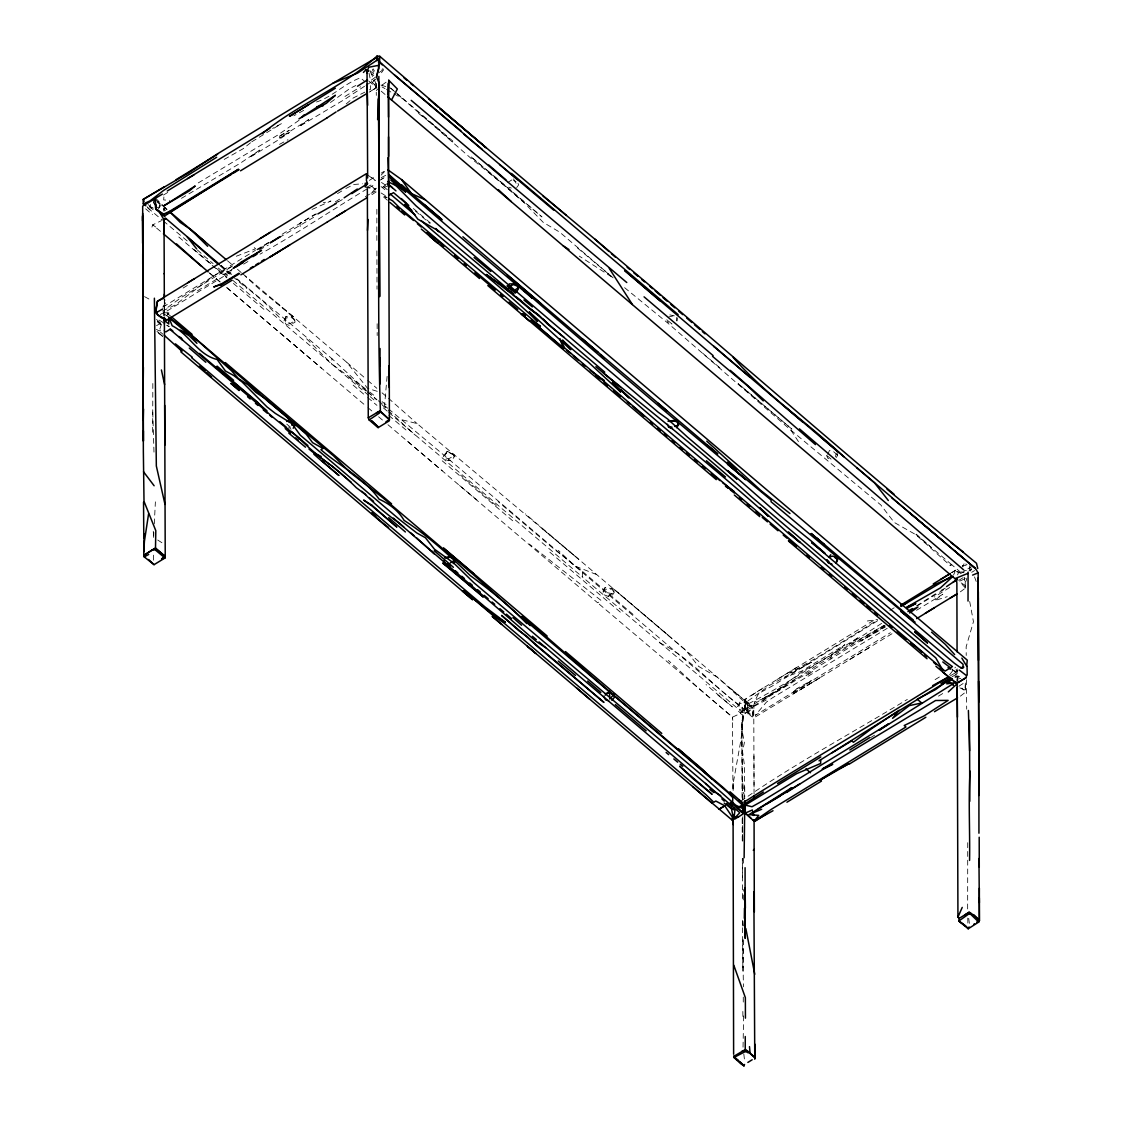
<?xml version="1.0" encoding="UTF-8"?>
<svg xmlns="http://www.w3.org/2000/svg" width="1122" height="1122" viewBox="0 0 1122 1122"><rect width="100%" height="100%" fill="white"/><g stroke="black" fill="none" stroke-linecap="round" stroke-linejoin="round"><path stroke-width="0.75" stroke-dasharray="5 3.75" d="M733.143 790.421L733.157 783.479L740.955 739.931L744.307 710.016C625.95 610.059 508.252 508.434 388.983 409.25M152.662 432.25L152.844 381.803M448.52 460.693L448.534 458.926L454.536 455.364L449.445 452.643L445.364 453.597L443.4 456.345L444.705 459.291L448.52 460.693L452.615 459.754L454.536 455.364L447.313 451.254L445.364 453.597M153.504 560.159L153.546 553.16M743.255 899.97L743.325 889.494M754.054 793.955L753.774 710.03L752.624 707.239L525.348 513.862M742.708 799.341L742.203 753.086L744.391 742.638L742.021 730.212L741.838 722.414L743.03 715.261L752.624 707.239M967.725 842.706L967.655 910.068M744.096 798.78L744.643 766.649L740.955 739.931M376.866 209.267L376.852 240.417M792.791 694.083L821.206 676.959L753.774 717.912C747.238 714.111 742.736 706.93 744.91 699.258L876.142 618.825M368.829 395.505L331.705 363.963L331.916 358.647L237.008 278.901M153.63 537.438L153.882 532.347M154.289 523.876L155.383 501.857M885.132 625.739L742.61 712.722L582.276 576.862L582.542 571.477L553.777 548.896L498.084 501.59M743.283 997.065L743.255 1005.214M742.315 799.523L742.021 730.212L743.03 715.261L738.514 711.306M877.474 620.845L772.623 685.808L758.809 693.41C754.377 700.661 751.628 709.469 753.774 717.912L752.624 716.004L752.119 707.351L745.26 702.456L744.685 699.974L747.112 698.431M163.896 196.953L163.672 199.94L169.731 200.319M676.987 320.99L677.239 317.975M387.104 376.375L384.537 405.533L387.006 409.306M163.994 209.66L164.275 206.686M830.897 659.091L831.248 655.472L844.866 644.701L801.487 671.222L784.573 677.45M741.923 725.71L743.03 715.261L737.547 711.572M743.044 1047.149L743.662 1013.068M970.039 564.969L969.394 570.691L964.654 570.397M150.418 204.527L150.096 207.388L153.91 210.375L148.791 206.027L153.349 208.187M285.942 316.516L285.283 322.182L290.177 323.613L294.932 320.724L291.033 315.801L285.942 316.516L283.964 320.878L286.068 324.37L289.083 325.24L294.946 322.309L294.932 320.724M957.543 574.927L958.539 572.557L955.523 571.126L960.067 572.893L955.635 570.214L953.532 575.109M970.754 571.042L971.105 567.956L966.238 565.165L962.157 566.119L964.064 563.777L967.052 564.38M376.459 85.426L375.744 88.119L369.166 92.144M835.581 456.92L835.974 454.186M742.89 710.801L746.06 708.739L747.547 702.554L739.819 702.12L737.771 706.453L738.458 708.753L742.89 710.801L747.743 709.286L747.547 702.554M608.138 596.315L612.149 593.65L613.369 588.713L605.038 587.605L603.019 591.967L604.323 594.912L608.138 596.315L612.233 595.375L614.197 592.612L613.369 588.713M368.703 80.966L376.179 87.39L374.846 84.963L375.547 82.355M796.466 678.263L746.537 708.557L746.004 710.507L752.624 716.004M965.93 581.308L966.884 578.153M151.947 227.093L152.676 224.863L161.512 220.627M965.481 588.012L960.264 582.374L965.215 585.389L965.481 588.012L960.025 592.107M164.275 209.884L165.144 207.36M827.84 454.536L829.382 450.511L833.576 451.072M962.774 566.989L964.064 563.777M605.038 587.605L603.271 591.953L612.149 593.65M744.91 708.613L744.896 705.556L746.467 702.035L769.916 685.163L811.515 662.246L789.762 673.018L820.308 655.599L877.684 619.863M956.926 680.353L957.697 677.197L959.184 676.594L956.281 674.392L952.227 676.65M958.917 686.243L965.439 682.036L964.934 690.282L959.913 687.856M836.367 457.51L837.657 455.153L836.367 451.437M447.313 451.254L444.088 457.047L448.534 458.926M365.183 186.911L375.351 189.338L376.122 188.131M747.603 713.83L750.029 710.156L753.774 710.03M157.992 209.435L159.955 206.672L157.767 201.609L154.415 199.071M381.48 72.748L383.458 69.999L382.139 67.054L382.125 70.462L377.399 73.701M283.964 320.878L285.928 318.129L290.023 317.175L293.838 318.592L294.946 322.309M516.667 187.612L518.63 184.864L517.326 181.918M603.019 591.967L604.982 589.218L612.093 589.134L614.197 592.612M949.535 674.897L955.495 667.141M166.855 315.562L168.987 312.982L165.509 311.93L233.278 270.486M299.083 120.278L277.877 134.991L195.046 184.835M381.157 175.144L385.688 170.376L381.242 173.097M365.309 196.757L371.003 193.279L376.179 188.201M375.786 79.087L370.625 84.136L370.639 89.255L366.319 91.415M379.881 87.151L376.613 90.237L376.81 93.098M346.207 103.925L353.374 97.895L364.888 92.13M250.543 142.775L243.194 148.693L222.226 160.516M303.711 110.391L293.81 115.79M386.277 184.415L381.396 188.173L388.464 185.831M783.563 686.145L777.63 690.703L763.044 698.459M744.307 710.016L738.809 714.195L732.456 717.168L697.898 687.548L668.403 660.465M763.17 700.423L801.907 671.854L884.346 625.305M965.579 688.964L963.994 690.156L959.647 685.794M376.151 191.932L370.849 195.34M386.08 82.201L382.069 85.09L385.127 84.332M375.421 77.222L370.541 80.686L368.661 71.373M740.815 801.192C794.264 763.956 851.724 733.213 907.319 699.427M751.614 695.416L763.128 687.968M916.59 605.88L938.048 592.15M163.041 307.021L255.409 250.318M260.262 248.495L268.887 242.618M887.207 628.334L772.693 697.674L766.396 702.134L755.274 715.345L890.391 632.724M960.39 696.145L965.635 692.078L965.439 682.036M162.9 307.007L165.761 305.142M596.595 574.562L575.081 566.077L558.293 550.383M257.541 249.897L268.915 242.506M160.194 314.511L165.327 311.776L172.045 317.302M960.516 573.651L970.684 567.045M968.931 570.986L971.722 569.177M364.566 86.254L345.001 99.171L299.153 126.562L308.662 119.605L279.462 137.992L289.378 132.536L279.462 139.24L249.925 157.304L259.631 150.124L240.571 163.027L178.973 199.828M365.968 85.356L374.383 79.985M949.773 587.479L934.289 597.044M197.472 290.78L216.897 279.027M777.167 679.483L796.48 667.576M232.016 269.546L223.993 274.553L232.086 269.743M507.649 182.563L512.039 179.815M951.751 572.641L955.635 570.214L952.901 571.897M917.095 605.95L945.748 588.447M805.961 675.71L813.057 671.279L805.877 675.556M279.378 136.435L289.252 130.292L279.294 136.281M799.467 690.254L813.169 681.727M344.945 96.478L360.625 86.759M282.141 234.232L315.422 213.965M958.721 580.397L963.055 577.704M971.694 572.332L974.583 570.551M951.666 572.655L955.635 570.214M378.956 180.81L386.164 176.392M163.517 195.032L167.781 192.423M183.096 288.045L188.973 284.441M337.498 193.615L344.468 189.352M369.376 180.347L375.309 176.715M335.352 201.778L342.462 197.43M231.09 267.036L181.455 297.386L167.893 307.246L163.265 306.068L166.715 301.467L163.882 299.069M279.14 237.654L316.755 215.48M334.314 203.909L341.509 199.52M243.67 264.133L249.603 260.5M889.914 610.396L894.164 607.801M884.501 626.679L860.798 641.167L885.567 626.847M916.548 610.298L942.803 594.253L934.458 600.635L947.234 596.666M813.043 681.966L892.958 633.131M935.103 679.609L942.382 675.163M870.321 737.813L876.156 734.237M938.455 696.145L944.303 692.569M156.561 325.675L162.199 322.224L159.128 330.99L163.041 334.314M868.835 647.871L848.877 659.974M370.498 91.303L375.744 88.119M381.452 179.239L384.047 177.697M950.488 675.739L957.837 671.377M256.854 249.435L271.762 240.669M766.312 699.96L752.119 707.351M884.024 625.445L818.794 664.266L778.261 690.591L764.517 698.263L754.447 701.895M251.777 141.793L281.524 123.602L272.59 128.427M367.104 188.889C331.242 210.459 296.46 233.895 259.995 254.161M368.619 188.033L376.151 183.713M316.656 213.895L299.953 223.208L300.205 226.981M337.904 202.058L342.462 199.52M279.49 144.359L287.989 139.717M881.612 623.411L849.27 644.252L859.214 636.931C821.584 660.423 784.474 685.766 744.896 705.556L744.559 705.079M387.974 424.733L597.577 602.752L601.378 600.691L529.261 544.03M316.488 102.004C333.08 96.562 344.286 83.533 360.485 77.839L364.468 81.219M259.336 249.883L268.298 245.115M366.894 187.164L370.947 185.018M330.415 102.523L350.078 88.372L355.828 85.51M232.703 265.886L213.475 275.956L175.004 305.086L161.035 311.692M959.689 581.126L965.215 578.657L965.243 588.727L965.215 585.389M940.923 590.382L946.155 587.676M955.117 672.092L957.992 670.605M345.857 188.51L353.767 184.471L362.448 183.812M381.242 177.599L385.842 175.27M371.003 193.279L376.459 190.544M312.042 209.449L330.934 201.048L323.276 202.745M156.224 208.117L159.955 206.672L158.567 204.358M236.293 256.237L255.62 248.789L252.141 245.816M624.603 287.681L667.324 322.673L790.884 430.133L880.826 504.984L894.22 522.431L915.566 534.507L949.941 565.278L951.793 564.759L961.792 573.258M949.941 565.278L951.484 564.871M668.852 316.923L672.948 315.969M744.545 713.101L748.921 712.161M867.32 620.999L877.166 619.568M959.184 676.594L954.794 676.987L960.783 678.628M744.896 705.556L745.274 708.557L754.349 707.94M742.455 877.586L742.469 858.512M952.059 669.946L958.384 672.401M742.666 940.026L743.409 986.813M746.06 708.739L739.16 707.687L737.771 706.453L739.735 703.704L743.816 702.751L747.631 704.167M669.82 314.903L674.35 315.843M402.377 419.894L417.061 423.569L578.91 559.415M377.244 391.34L367.595 388.352L346.782 362.308L242.464 273.53M380.989 85.062L390.821 88.231L452.811 141.035M513.511 180.502L516.05 181.441M508.771 187.15L511.309 188.089M961.498 571.813L964.036 572.753M387.216 197.486L384.537 196.476L387.216 198.454M449.445 452.643L454.536 455.364M144.528 296.629L152.115 300.738M166.533 325.212L169.226 326.698L166.799 325.043M659.61 642.808C691.545 658.291 713.578 687.323 742.455 707.337L742.61 712.722M382.041 86.927L385.028 88.638M386.529 89.508L392.49 92.944M393.99 93.799L402.938 98.96L471.128 158.44L506.232 186.715L524.058 202.605L543.23 222.366L559.752 232.184L613.159 277.863L579.303 256.139M156.407 329.335L159.128 330.99L161.778 329.377L165.846 331.874M159.086 320.065L163.167 322.561M381.115 192.97L386.964 196.659M157.697 540.033L163.125 543.497M381.466 182.465L385.407 185.004M155.663 226.981L152.676 224.863L160.797 231.581M168.735 317.077L162.62 312.926L166.617 312.743L169.015 315.128M232.815 280.346L331.705 363.963L368.381 390.975M367.82 175.074L375.309 180.516L370.933 176.785M744.685 699.974L753.816 706.678M371.733 73.982L373.808 75.497M418.492 113.364L434.887 126.099L452.825 142.073M369.741 392.041L376.613 397.398M382.097 401.676L387.595 405.968M164.611 207.64L167.024 209.548M952.143 669.105L957.893 674.785L957.908 680.788M348.816 377.273L366.221 391.129M367.567 392.195L376.936 399.656M378.282 400.722L387.651 408.184M369.727 70.574L374.425 74.318M577.493 248.004L613.159 277.863M381.087 186.575L387.609 191.848M293.459 316.839L259.126 288.943L245.059 276.054M157.361 321.355L160.783 324.146M717.856 695.037L732.343 706.888L706.033 684.546M286.755 424.144L292.071 428.52M668.249 320.92L672.008 324.02L668.193 322.617L666.889 319.672M387.258 189.66L381.185 184.499M148.118 204.583L153.405 208.93M147.753 207.893L161.919 219.786M163.237 220.88L188.328 241.875M459.529 485.489L477.285 500.23M542.838 529.205L578.742 559.401M729.931 714.896L597.577 602.752M951.793 564.759L915.903 534.381M166.813 209.267L157.725 201.623L162.269 205.677M193.671 249.21L215.045 267.19M216.392 268.312L228.411 278.424M496.233 505.559L460.609 475.181M407.749 441.465L442.278 470.833M219.66 265.479L231.314 275.325M232.605 276.419L246.854 288.466M388.703 412.405L582.276 576.862M388.801 415.435L406.613 430.497M209.519 272.997L220.122 281.959M226.756 287.555L366.642 406.571M374.846 84.963L369.026 79.325M375.351 189.338L369.503 184.387M157.431 202.072L163.251 207.949L163.854 211.146L166.729 209.463L166.729 207.542M209.562 273.053L220.221 282.071M226.896 287.723L304.399 353.739M833.646 451.731L837.657 455.153M702.695 353.22L720.548 368.381M413.345 208.482L431.69 224.063M415.35 211.048L429.782 223.306M668.053 635.108L614.491 589.681L685.851 650.311L698.543 666.356L717.8 677.464L748.711 705.99L750.772 705.514L729.959 687.968M382.055 392.826L387.16 397.16M388.436 398.24L417.061 423.569M582.542 571.477L635.837 616.763M221.258 265.507L231.763 274.427M220.613 265.325L229.954 273.263M236.588 278.901L264.441 302.561L280.388 318.353M370.148 396.627L376.782 402.265M383.401 407.889L387.385 411.269M203.881 255.76L213.082 263.586M218.341 268.046L227.556 275.872M145.622 208.818L152.536 214.695M178.805 237.023L226.798 277.807M233.404 283.417L264.133 309.518M353.178 385.183L366.375 396.389M367.693 397.511L376.922 405.351M442.222 460.833L513.441 521.435M620.326 612.149L549.121 551.575M286.895 338.704L321.453 368.156M387.342 200.193L381.256 195.004M227.457 260.725L232.464 264.974M237.457 269.238L243.783 274.89M367.974 407.707L373.303 412.237M378.633 416.781L382.63 420.189M381.242 91.205L385.098 94.5M488.365 171.834L524.058 202.605M156.968 331.411L162.269 335.969M346.782 362.308L366.375 379.264M367.693 380.386L376.838 388.31M275.409 301.664L292.982 316.909M827.321 455.869L831.626 459.641L827.812 458.239L826.507 455.294M156.505 319.433L162.62 324.819M916.253 534.184L930.951 547.157M390.821 88.231L402.938 98.96M197.402 249.982L202.577 254.61M366.431 390.498L331.916 358.647M367.707 391.662L376.655 399.853M381.775 404.537L386.88 409.221M388.156 410.4L415 434.971M157.304 321.691L160.67 324.791M288.592 426.963L291.075 429.291M155.579 198.201L163.041 205.466M306.629 338.788L331.705 363.963M147.038 206.672L150.011 209.898M955.986 669.525L957.585 671.447M965.215 578.657L964.177 577.353L965.215 583.903M790.884 430.133L799.13 442.615M513.497 178.903L517.41 185.425M373.135 68.835L374.468 71.093M370.428 72.004L378.661 89.003M746.537 708.557L749.173 714.181M372.28 69.354L373.584 72.299M453.26 454.059L454.578 456.991M974.527 576.904L976.196 581.448M163.237 311.537L164.808 316.025M969.688 601.504L973.447 621.7L966.154 646.805L966.224 655.472M968.735 918.385L969.815 926.716M743.816 1053.979L744.784 1062.506M732.806 720.408L732.456 717.168L732.975 791.627M742.848 920.91L743.662 929.339M742.876 783.591L743.62 793.577M153.265 531.225L153.532 535.881M742.778 841.037L742.54 816.816M743.325 858.148L743.606 866.703M152.746 412.139L153.995 452.447M742.021 730.212L742.147 736.2M376.066 83.491L376.319 95.384M676.762 317.372L676.818 320.794M967.781 918.091L967.921 926.099M742.848 1011.441L742.946 1019.786M966.435 679.736L966.687 709.202M163.812 311.958L163.63 315.899M745.274 708.557L745.26 702.456M164.317 298.761L164.373 313.908L164.345 299.097M957.122 668.768L957.164 680.563M753.97 755.919L754.04 787.013M744.713 786.859L744.756 797.307M743.69 939.773L742.862 971.245L742.54 920.938M742.427 816.844L742.512 841.135M742.694 920.952L742.722 929.619M741.838 722.414L742.105 799.285M742.175 818.513L742.259 841.177M742.315 858.526L742.526 900.139M376.894 250.865L377.02 289.195M377.146 323.753L377.188 335.534M956.084 672.232L956.084 678.403M733.157 783.479L733.157 790.323M797.097 688.487L791.809 693.27L798.583 689.75L811.332 680.591L797.097 688.487M791.837 429.081L738.22 383.668L791.837 429.081M488.505 171.357L470.567 156.407L541.968 216.925L488.505 171.357M162.438 336.179L157.361 331.902L162.592 336.334"/><path stroke-width="1.5" d="M152.143 549.934L155.495 548.167L165.229 556.372L164.99 557.985L154.051 564.675L144.247 556.905L143.742 555.376L152.143 549.934L154.892 549.612L155.495 548.167L155.804 530.678L144.009 501.352L143.35 451.212L142.676 206.097L154.415 199.071L153.672 202.9M164.373 323.921L164.373 318.914M164.107 557.424L165.229 556.624L164.387 317.372M979.366 888.217L979.282 920.152L978.735 922.06L968.202 928.792L958.833 921.008L959.128 918.413L957.936 917.123L957.178 682.246M978.482 660.395L978.342 591.771M978.847 733.171L978.945 833.211M163.966 232.198L164.008 219.842L158.959 211.076M380.021 384.033L380.106 366.207M733.073 814.768L733.62 1054.217M753.858 891.766L754.769 1059.28M142.62 243.334L142.522 215.845M388.535 136.87L389.404 419.656L389.306 420.806L378.142 427.622L369.124 419.951L368.268 417.777L367.343 188.706M755.12 1044.344L755.064 1057.99L745.527 1049.379L733.676 1056.433L743.03 1064.666M142.592 220.908L142.62 216.504M380.049 348.535L379.951 366.081L379.741 357.666M745.26 918.217L745.148 938.385L745.078 867.699M378.829 99.227L378.97 82.593L379.629 296.657L378.857 76.422M978.903 764.32L978.146 572.837L975.397 568.475L892.228 498.07L975.397 568.475L971.582 565.348M143.265 377.904L143.378 367.357M969.562 860.448C970.067 830.659 968.3 800.94 970.081 771.137M744.335 918.301L744.475 908.147M724.223 803.128L731.432 808.696L733.143 816.802L734.98 818.976L742.582 814.334L743.325 808.443L741.923 802.258L729.959 791.711M743.956 807.237L744.04 802.16M165.229 556.624L155.495 548.167L143.742 555.376L144.191 533.749M143.237 420.091L143.518 409.039M460.946 130.909L392.42 73.211L379.615 61.794L379.755 56.296L377.006 56.1C342.939 87.586 297.933 103.883 262.296 133.7M377.637 119.633L378.899 90.251M744.124 857.727L744.77 800.799M967.192 675.107L967.052 666.117M732.498 804.516L732.792 797.63L728.192 792.763L528.097 622.752L526.751 623.58C509.486 605.81 490.216 590.186 470.258 575.572C449.599 555.572 428.267 536.007 404.06 520.356A63.393 45.679 -0.2 0 0 379.11 499.164C364.173 478.07 340.078 466.359 320.92 449.726L322.968 448.463L312.603 442.657L306.348 434.34L282.001 412.784L265.367 398.661L255.816 392.363L248.144 384.902L238.495 378.647L231.525 370.765L191.063 334.791L182.129 328.802L169.913 318.424M143.84 551.758L144.415 541.337L148.581 513.876M367.483 230.389L368.086 219.491M734.812 1055.592L733.956 1057.471L740.66 1063.656L743.97 1065.9L744.545 1064.469M935.93 666.3L956.098 683.032L955.748 682.414L958.693 682.176L966.28 677.534L966.463 675.612L959.254 670.03M144.486 554.619L144.247 556.905L148.693 554.45M145.776 205.747L143.251 203.895L143.209 199.407L188.187 173.083L217.093 154.093L332.883 83.28L357.609 73.056L376.543 60.518L377.006 56.1L379.615 61.794M763.409 792.02L745.26 803.562L745.288 813.071L754.054 821.22L773.016 810.729M378.773 82.341L376.529 76.857L379.194 65.202L378.451 61.682L382.265 64.866M388.226 95.075L388.745 80.265L397.356 88.975L391.536 99.998L954.962 578.657L956.505 580.186L956.87 583.258L957.066 651.84M388.745 80.265L388.577 156.421M820.659 759.622L820.673 763.465L796.69 773.647L745.246 805.105L744.728 807.545L745.26 803.562M492.376 616.539L732.259 820.196L733.143 816.802L732.217 818.373M376.529 76.857L378.829 68.554L378.366 65.777M322.07 461.423L313.837 454.186M742.582 814.334L743.325 806.914L742.554 805.512L738.627 806.788M968.02 601.069L968.09 572.178M957.936 917.123L962.227 907.403M966.715 926.744L958.833 921.008L970.558 912.747L969.015 912.34L965.018 914.809M233.642 380.316L217.051 366.109M532.361 306.909L523.946 299.995M587.633 681.082L600.845 692.428M927.403 642.962L914.949 631.84M291.804 425.182L294.287 421.592M293.151 428.239L295.114 425.49L293.81 422.545L287.821 421.325M516.485 291.664L518.448 288.915L517.144 285.97L513.329 284.553L508.939 286.755M676.552 427.664L678.515 424.915L677.632 421.872M732.259 820.196L734.054 817.672L734.952 810.154L731.432 808.696L734.321 807.938M365.183 186.911L367.497 183.699L366.445 180.572L366.459 173.644L335.744 192.241M405.393 531.968L388.703 517.677M828.835 557.269L830.785 554.717M978.945 858.526L979.478 920.587L976.967 922.326M754.054 821.22L758.71 815.371L748.977 814.628L791.739 787.658L786.522 792.511L822.833 769.468L832.748 764.236L822.272 768.991L935.608 700.493L948.132 700.38L924.065 715.906L904.206 725.513L905.945 726.986L771.221 809.383L754.054 821.22L753.297 819.691L754.98 821.304L766.789 813.688M957.725 683.2L948.314 691.909M753.297 850.336L754.124 849.396L754.082 819.944M453.26 563.623L455.181 561.491L453.863 558.546L450.048 557.143L445.967 558.083M611.841 700.24L614.716 697.043L613.411 694.097L609.597 692.695L605.501 693.634M609.737 698.964L614.449 693.915M302.211 116.969L304.286 114.767M363.416 72.453L366.095 69.62L368.661 71.373M521.576 625.249L512.922 617.605M605.067 695.233L608.447 692.134M952.143 678.894L946.716 683.817L954.682 682.793L879.269 730.17L888.778 723.732L763.353 800.435L751.992 806.746L745.246 805.105M286.727 421.465L288.901 419.6M357.301 189.043L344.131 197.823M952.971 582.444L957.557 579.148L946.533 586.596M909.577 613.005L917.992 607.016L907.936 611.616M832.131 752.806L851.738 740.829L853.407 742.259L871.598 728.683L899.129 710.296L892.565 718.318L909.325 705.612L921.695 702.989L917.249 699.216L935.566 689.553L947.767 680.549L953.391 685.318M357.525 86.212L367.455 79.9M219.281 264.189L165.916 218.51L164.008 219.842L164.261 273.95M369.124 419.951L379.559 412.966L380.4 411.283C376.964 307.232 380.007 203.054 378.268 98.904M165.229 556.372L161.638 558.77L164.99 557.985L154.892 549.612M261.426 261.356L264.245 259.477M327.077 117.824L336.109 111.919M166.575 214.007L231.805 174.162M351.761 193.643L367.497 183.699L365.225 183.209L365.393 184.92M280.079 236.56L270.192 242.815L280.121 236.868M385.94 421.788L389.404 419.656L379.699 410.975L368.268 417.777M777.518 783.507L820.813 756.943M959.128 918.413L969.015 912.34L973.812 915.061L979.478 920.587M744.377 801.851C811.655 759.678 880.293 719.735 947.557 677.478L932.648 685.612M758.262 808.934L799.804 783.871M216.672 157.234L163.658 190.389L149.955 200.936L143.251 203.895M289.658 116.295L335.38 88.217M949.17 574.254L933.238 583.945M779.916 795.891L786.887 791.529M973.798 924.276L974.499 923.827M317.891 213.881L336.277 203.461M849.803 750.001L869.578 737.701M941.035 683.508L950.867 677.408M176.042 179.716L217.612 154.191M232.058 280.234L166.869 319.98L161.736 317.961L157.599 314.847L155.832 310.177L157.431 301.285L194.443 278.663M747.855 1062.436L752.175 1059.771M289.462 116.337L308.48 104.781M289.728 244.919L269.743 257.162L279.785 251.062M450.329 562.893L455.167 559.906M950.348 573.468L940.587 579.443M966.28 677.534L958.693 682.176M260.304 238.411L270.22 232.324M366.894 197.781L327.329 221.946M786.929 802.216L806.283 790.351M164.513 186.673L143.209 199.407L144.163 201.315M269.813 128.315L167.29 191.006M233.25 173.279L239.056 169.731M240.529 170.81L327.021 117.908M187.879 282.716L335.66 192.479M252.885 256.686L257.05 254.133M220.305 285.437L239.477 273.712L238.832 273.263L221.974 283.571L213.727 286.966L222.535 284.048M250.304 268.228L253.081 266.531M255.858 264.834L258.621 263.137M240.879 274.834L327.414 221.932M165.846 331.874L169.955 329.363L264.82 409.965C275.465 420.035 287.442 428.38 298.662 437.846A320.668 231.483 -0.4 0 0 331.916 466.107A320.668 231.483 -0.4 0 1 356.263 487.649L365.169 494.353A320.668 231.483 -0.4 0 0 398.422 522.614L535.867 641.209L545.629 647.689M389.096 195.34L393.499 192.647L405.715 203.026L417.861 219.183L438.478 230.866L513.96 294.034L486.373 274.469L521.618 301.509M515.783 289.42L518.098 288.003M900.643 605.221L933.083 585.375L952.873 576.442L940.46 587.886L906.842 607.156L915.847 603.538L906.857 608.433M900.924 606.497L951.554 576.259M909.493 610.34L912.34 608.601M916.646 618.643L934.402 607.787M957.136 593.875L925.341 613.201M737.463 808.625L742.554 805.512M819.046 760.828C863.155 733.185 907.109 705.303 951.919 678.586M806.367 790.337L821.5 781.066M849.396 764.012L925.86 717.253M976.841 922.396L979.282 920.152L973.812 915.061M366.529 93.743L337.554 111.078M950.025 598.194L957.164 593.847M957.529 697.87L934.472 711.699M336.432 216.35L345.31 210.978M236.097 266.84L243.109 262.604M162.381 194.12L155.579 198.201L155.453 207.247L155.846 209.197L165.102 216.939M162.788 308.971L155.902 312.828M766.677 803.997L779.958 796.199M187.626 178.608L193.994 174.864M332.883 83.28L375.491 58.148M755.162 1057.583L747.112 1050.641L733.956 1057.471L738.066 1060.332M902.27 605.151L906.828 602.682L900.742 605.571M163.111 298.424L157.431 301.285L155.832 312.239L157.599 314.847L166.869 319.98M162.985 219.926L165.916 218.51M969.296 927.081L967.935 927.712L968.202 928.792M674.799 426.486L678.515 424.915L677.211 421.97L673.396 420.554L667.941 421.185M761.698 809.257L753.269 812.791L753.283 815.217M972.62 575.109L978.146 572.837M954.962 578.657L967.669 573.454M752.399 809.972L745.288 813.071L750.814 818.064M376.445 412.756L380.4 411.283L389.404 419.656M958.833 921.008L965.088 925.65M667.422 411.269L658.109 403.219M736.593 470.048L727.407 462.096M960.727 668.067L963.882 667.085M376.543 60.518L378.395 60.055M669.301 421.507L677.183 420.357M444.607 557.746L450.581 556.358M828.835 557.059L832.931 556.105L837.363 558.167L836.086 563.216L837.699 559.555L834.936 557.62M734.054 817.672L738.781 816.662M379.194 65.202L368.647 67.292L367.034 72.313L367.665 177.963M316.769 106.758L323.318 105.664M667.338 424.256L668.642 427.202L671.924 427.075M509.248 283.894L516.26 283.852M742.063 1051.16L745.246 1051.286L748.206 1052.829M589.681 699.216L576.568 687.912M967.641 913.21L970.067 913.715L978.735 922.06M608.657 700.745L605.642 699.876L603.538 696.397M163.812 214.442L161.077 213.531L164.036 213.909L169.773 211.245L238.467 169.24L165.677 215.298L155.846 209.197M511.127 292.141L508.589 291.201L507.845 288.719M668.642 427.202L672.457 428.618M831.991 564.156L828.176 562.753L826.872 559.808L828.976 561.687M285.24 427.791L287.793 428.73M449.123 565.193L445.308 563.777L444.003 560.846M961.863 658.151L966.659 666.145L967.276 660.143L425.462 199.898L411.437 193.601L401.592 184.709M391.382 179.955L394.131 181.315L405.687 192.1L390.947 180.235M387.679 181.484L396.01 185.649L416.052 205.873L557.382 326.544L658.277 412.279L667.73 419.067L687.562 437.159L736.916 479.08L727.575 470.553L736.902 477.846L779.958 515.657L811.613 541.323L824.88 553.23L811.613 542.557L954.289 663.172L959.534 667.001L963.069 668.095L963.055 664.252L900.84 611.378L914.977 622.275L771.08 501.772L771.066 500.005C687.856 431.171 605.726 361.396 524.1 290.696L532.417 298.354C484.564 257.822 436.654 217.205 389.222 176.084L396.01 185.649M321.201 456.5L314.959 453.372L332.841 466.724L351.256 482.362M948.034 667.66L950.713 669.189M388.801 198.664L392.77 200.95L398.969 207.163L540.453 326.418L530.902 320.121L563.637 348.676L559.878 338.844L564.745 348.016L945.019 671.124L952.438 666.58L944.752 661.026L751.684 496.976C704.013 453.639 653.509 413.401 603.412 372.953L604.744 372.139L516.793 297.232M720.731 795.624L713.76 791.333L705.57 783.408M563.104 245.76L568.994 249.533M205.214 241.861L190.656 229.463L180.151 222.352L169.422 211.441L226.209 259.659M539.766 315.885L530.355 309.504L513.287 295.002M387.791 169.731L401.578 179.604L425.462 199.898M887.067 489.206L976.491 563.272L977.753 568.503M590.228 370.33L604.085 380.498L595.782 375.954L599.33 378.717M978.931 795.484L978.174 577.886M942.803 661.952L950.839 668.053M530.86 309.195L538.49 314.931M793.633 544.086L788.429 540.159L796.227 546.442M709.805 789.453L713.901 792.567M510.454 292.169L505.405 288.312L509.346 291.664M564.114 337.442L546.975 323.627L540.79 316.993M739.805 1061.987L743.97 1065.9M396.753 206.855L399.362 208.86M401.957 210.88L413.527 220.501M566.68 350.316L570.832 353.528M421.171 220.627C459.585 254.708 500.44 285.928 537.564 321.425L529.247 311.846L570.817 349.685L562.501 340.092A190.726 85.538 58.7 0 0 587.437 361.284L620.69 392.069L612.374 382.476L629.119 397.945L620.69 389.544C668.978 432.924 720.212 472.839 768.444 516.316L759.58 507.551L788.401 533.273L800.098 542.585L788.401 532.038L858.625 592.949L935.762 657.843L942.803 670.213L940.152 667.955M170.235 328.942L172.802 330.934M950.671 542.235L963.349 552.122M463.947 263.866L466.331 265.704M613.594 391.003L620.718 396.543M719.973 480.609L711.222 473.736M722.554 482.628L734.223 491.702L725.429 486.107L727.94 488.07M730.45 490.034L734.223 492.993M789.986 513.539L761.291 490.861L706.762 441.17M680.227 764.25L682.779 766.284M906.057 638.853L903.519 636.833L906.057 639.105M911.12 642.906L922.158 652.387M308.985 449.052L316.923 455.434M390.204 193.966L415.238 215.144M627.282 401.872L629.905 404.018M632.542 406.15L644.224 416.332M517.761 309.49L509.079 302.042M522.866 313.641L525.433 315.731M562.515 347.105L534.381 323.374M239.351 390.302L230.852 383.387L239.07 390.54M956.098 683.032L942.999 672.274M288.817 433.176L305.479 447.187M543.118 196.168C661.685 293.684 776.634 395.505 894.08 494.255M783.184 535.04L787.097 538.265M790.996 541.477L793.605 543.623M163.826 319.924L168.749 323.978L168.735 318.802M739.202 800.014L741.923 802.258M507.214 285.956L515.629 292.926L507.368 285.787M816.97 538.167L913.294 620.003M811.108 533.609L824.558 544.801L811.402 533.497M490.819 271.482L474.115 257.541M627.1 267.246L629.793 269.49M633.832 272.87L637.857 276.25M641.896 279.616L644.575 281.874M626.777 282.52L411.227 100.363M404.635 204.344L411.788 210.333M595.88 366.726L620.971 387.763M529.556 320.892L521.155 313.851L529.416 320.906M255.437 403.345L258.032 405.505M263.207 409.825L267.092 413.078M269.687 415.238L272.267 417.398M247.555 396.753L250.22 398.983M205.817 362.28L189.295 348.072M338.83 475.293L322.098 461.324M558.237 661.026L575.502 675.458M404.06 77.909L406.683 80.111M410.624 83.421L413.261 85.623M713.774 346.446L802.931 422.293M910.124 513.189L927.109 527.452M706.411 460.749L725.485 476.962M448.814 567.536L474.129 588.882M666.117 752.469L668.684 754.629M673.817 758.935L677.674 762.161M712.54 356.361L747.154 385.547L763.297 400.905M646.16 730.801L615.333 704.616M553.721 210.137L463.863 134.191M499.556 164.527L517.48 179.66M926.898 527.382L941.975 540.117M713.101 355.59L644.07 296.839M734.321 495.026L759.706 516.597M218.369 264.385L187.234 236.966L196.659 248.874M163.433 233.811L208.187 271.875M443.569 548.167L473.68 573.594M492.334 616.511L501.632 624.379M535.825 653.425L527.34 646.258L535.895 653.509M821.066 437.314L892.369 497.93M582.192 338.704L717.715 453.835M390.007 202.465L404.705 214.961M716.285 479.641L487.804 285.563M148.609 559.513L154.051 564.675M678.123 314.609L511.506 173.419M482.32 149.478L394.509 75.048M785.414 407.104L838.751 452.545M625.094 270.851L714.167 346.642M856.647 467.636L874.459 482.755L888.315 500.482M660.171 300.991L624.631 270.612M799.425 428.842L963.672 569.892M462.895 236.784L598.138 352.308M424.242 204.499L440.904 218.692M507.382 275.128L540.664 303.459M408.787 205.466L401.339 198.566M417.356 223.769L421.199 227.023M474.915 272.66L495.377 290.051M500.496 294.399L503.049 296.573M739.412 497.397L742.007 499.599M747.196 504.016L749.791 506.218M933.546 662.345L936.183 664.589M657.562 428.464L660.199 430.694M664.154 434.06L666.791 436.304M672.078 440.778L674.715 443.022M679.988 447.496L682.625 449.74M686.58 453.106L689.217 455.35M694.49 459.824L697.127 462.068M702.4 466.542L705.037 468.786M762.231 517.382L767.476 521.842M770.099 524.072L777.967 530.762M806.732 555.194L809.369 557.438M821.234 567.522L823.871 569.766M829.116 574.212L831.683 576.399M844.529 587.311L847.096 589.485M852.229 593.847L856.086 597.128M859.985 600.438L863.996 603.846M866.661 606.118L870.672 609.527M874.683 612.935L877.348 615.193M889.367 625.417L891.934 627.577M897.039 631.924L902.144 636.272M911.092 643.86L913.645 646.034M421.297 229.056L479.487 278.508M788.514 541.07L927.038 658.768M429.656 236.139L437.917 243.179L429.572 236.055M805.947 768.836L810.519 772.721M192.044 334.314L172.045 317.302M225.34 362.588L391.592 503.848M547.115 635.992L443.709 548.153M565.474 651.587L661.77 733.395M678.417 748.879L702.695 769.496L712.33 779.285L678.347 748.935M730.254 802.37L742.61 812.51L735.681 806.101M199.506 353.43L266.98 410.764M279.771 421.62L286.166 427.061M291.285 431.409L307.905 445.532M361.761 491.296L365.716 494.648M369.657 498L373.598 501.352M393.317 518.098L403.836 527.045M410.301 532.529L414.088 535.741M416.599 537.887L434.228 553.833L432.096 551.183M447.313 563.987L449.95 566.217M455.223 570.691L457.846 572.935M461.801 576.287L464.438 578.531M469.697 583.005L472.334 585.249M477.607 589.723L480.244 591.953M484.185 595.319L488.14 598.671M492.095 602.023L494.718 604.267M499.907 608.671L503.792 611.967M506.387 614.169L511.562 618.573M532.389 636.258L536.358 639.638M539.009 641.896L739.819 812.679L733.676 819.158L724.77 805.806L715.794 801.038L713.802 802.272L705.612 794.348L504.101 623.131L493.512 615.964L463.624 590.565L494.101 615.599L505.433 622.317L485.027 606.932L191.553 357.581L192.241 357.161L175.425 343.865L181.988 351.284L164.345 335.422M200.908 366.95L205.649 370.975M199.267 366.151L203.096 369.404M180.81 351.831L472.628 599.765L462.418 591.056M734.601 1057.569L735.653 1058.467M379.755 56.296L486.05 147.725L439.824 108.525L566.428 215.41M730.31 370.372L815.442 444.593M707.659 445.322L717.617 453.807M712.077 803.198L692.639 786.536M714.125 346.432L749.468 376.768M387.665 96.702L391.536 99.998M914.879 632.023L927.501 642.878M649.961 286.376L652.569 288.635M655.192 290.893L660.437 295.409M663.06 297.667L666.987 301.061M670.914 304.455L674.855 307.835M678.782 311.229L682.709 314.623M686.65 318.003L691.881 322.533M694.504 324.791L699.749 329.307M702.372 331.565L704.995 333.823M434.298 550.804L453.4 567.311M471.703 587.03L474.227 589.204M338.732 475.448L322.196 461.17M488.757 164.976L506.022 179.927M954.387 550.636L962.83 557.971M428.548 98.736L438.506 107.403M400.877 185.06L388.927 174.653L394.72 180.951M392.335 187.711L387.497 183.475L388.464 185.831M594.758 239.014L608.881 251.44M611.448 253.698L615.305 257.092M285.325 428.646L290.57 433.26M295.815 437.875L298.438 440.189M442.278 219.8L411.437 193.601L401.578 179.604M843.856 456.766C807.812 422.615 765.793 395.07 733.157 357.357M931.555 632.163L945.271 644.308L954.626 654.589M573.384 355.8L578.503 360.344M582.346 363.752L584.899 366.01M176.505 243.909L201.567 266.279M911.12 643.649L913.659 645.935M371.887 421.045L378.142 427.622M371.845 421.016L377.791 426.416M924.542 654.561L926.926 656.721M650.339 421.942L652.709 424.102M206.841 372.672L211.595 377.006M755.962 511.8L759.608 515.152M604.085 382.42L607.647 385.702M454.452 255.269L458.014 258.565M427.131 232.492L437.818 240.515L443.765 246.447M498.35 189.646L511.211 201.539M395.968 190.88L387.497 183.475L388.969 185.481M435.56 228.65L438.912 231.805L435.813 228.495M730.142 804.067L732.428 806.241M223.839 374.271L216.041 366.894L257.597 402.209L264.82 409.965L257.092 402.532M721.881 798.892L724.237 801.15M726.593 803.408L731.292 807.924M543.076 319.069L547.48 323.318M178.959 336.46L182.549 339.994L180.6 337.371M190.656 229.463L207.668 246.279M600.536 354.734L604.113 358.381M969.015 912.34L970.067 913.715M143.532 471.773L154.121 485.77M979.197 837.236L979.268 867.011M609.232 268.354L632.401 304.525M156.926 209.996L155.832 208.131L155.818 204.386M154.752 203.769L156.435 206.686M143.42 430.904L143.378 441.142L142.662 213.32M752.624 811.276L753.928 815.498M733.788 965.215L745.359 997.64L745.429 1018.159M745.246 1051.286L745.26 1036.518M366.095 69.62L367.104 73.112M165.004 504.451L156.337 465.995L154.387 298.2M161.414 369.951L164.583 384.551M745.835 928.553L754.769 974.275M734.111 1055.914L734.237 1057.261M749.482 1046.616L750.099 1053.165M969.618 750.758L968.398 710.45M977.851 585.993L978.328 599.555M387.917 157.613L388.773 187.164M367.062 84.164L367.679 105.272M388.773 365.912L389.278 387.665M609.583 691.11L609.709 697.393M979.324 897.979L979.38 902.705M745.148 887.909L745.373 908.161M978.552 681.236L978.749 701.965M957.192 687.295L957.473 717.14M388.464 117.109L388.184 83.575M969.787 801.304L969.506 720.436M164.233 273.502L164.317 297.078M754.124 849.396L754.349 911.765M164.682 405.323L164.794 445.168M164.331 294.146L164.331 297.442M143.013 295.815L143.055 306.208M143.546 502.095L143.798 538.027M754.054 795.68L754.054 799.144M733.157 819.425L733.171 824.558M142.718 253.81L142.718 264.049M388.563 527.508A153.069 67.755 58.3 0 1 371.929 513.385M375.758 516.26A285.984 127.193 58.5 0 1 371.929 512.852M743.69 806.227L742.652 808.541L735.681 805.147L703.831 776.831L473.835 582.669L453.667 563.006L434.424 549.177L425.42 537.733L416.767 532.936L400.035 519.949L300.275 435.196L291.944 423.681L275.339 413.401L267.022 406.935L242.072 381.943L233.755 375.519L225.452 371.017L217.135 359.475C197.991 355.029 189.183 334.23 172.171 325.745L168.735 317.077L184.359 329.111L250.374 385.211L267.008 400.582L333.5 455.841L350.134 472.488L383.387 498.224L473.821 575.053L530.327 625.585L521.828 616.455L547.213 637.422L615.445 696.636L723.395 787.714L743.69 806.227M335.296 95.384L326.404 103.238L298.957 118.876L335.296 95.384M194.948 186.14L189.38 190.908L163.56 205.971L194.948 186.14M241.525 261.903L233.11 268.41L261.552 250.29L241.525 261.903M724.77 805.806L719.146 809.172L724.77 805.806M838.386 769.033L820.252 780.127L848.877 763.731L838.386 769.033M191.063 334.791L180.081 330.064L189.309 335.857L196.925 343.332L191.063 334.791M371.901 505.251L363.584 500.061L371.901 505.854L396.837 527.045L371.901 505.251M527.228 636.679L518.827 630.69L501.548 615.403L603.959 702.414L535.727 645.052L527.228 636.679M453.456 571.042L442.643 563.034L483.259 597.058L453.456 571.042M745.695 479.557L727.547 464.157L745.695 479.557M711.909 794.138L692.316 778.107L679.637 766.186L711.909 794.138"/></g></svg>
